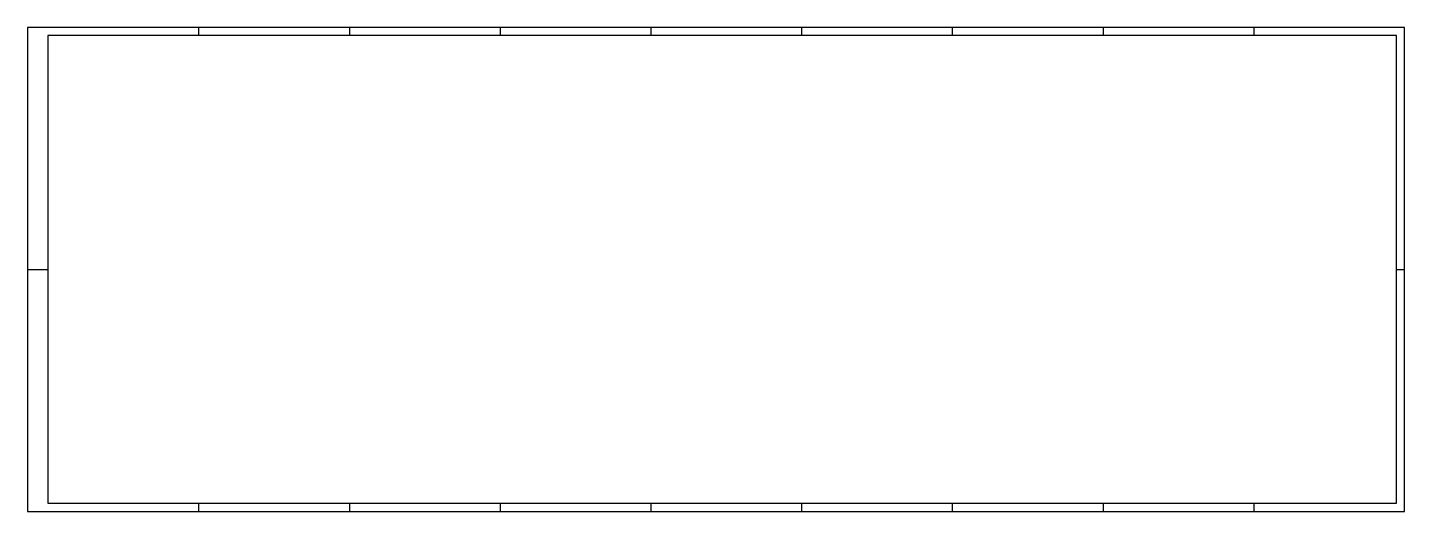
# Model space of a CAD drawing. Header units: millimetres. Extents: x 492 to 661, y -1243 to -1183.
import ezdxf

# ---------------------------------------------------------------- set-up
doc = ezdxf.new("R2010")
doc.units = ezdxf.units.MM
doc.header["$LTSCALE"] = 10
doc.layers.add('FOLHA', color=7, linetype='Continuous')

msp = doc.modelspace()

# ---------------------------------------------------------------- linework, layer by layer
at = {"layer": 'FOLHA'}
for p, q in [((660.59, -1183.15), (491.59, -1183.15)), ((491.59, -1183.15), (491.59, -1242.55)), ((512.59, -1183.15), (512.59, -1184.15)), ((531.09, -1183.15), (531.09, -1184.15)), ((549.59, -1183.15), (549.59, -1184.15)), ((568.09, -1183.15), (568.09, -1184.15)), ((586.59, -1183.15), (586.59, -1184.15)), ((605.09, -1183.15), (605.09, -1184.15)), ((623.59, -1183.15), (623.59, -1184.15)), ((642.09, -1183.15), (642.09, -1184.15)), ((660.59, -1242.55), (660.59, -1183.15)), ((491.59, -1212.85), (494.09, -1212.85)), ((659.59, -1212.85), (660.59, -1212.85)), ((512.59, -1241.55), (512.59, -1242.55)), ((531.09, -1241.55), (531.09, -1242.55)), ((549.59, -1241.55), (549.59, -1242.55)), ((568.09, -1241.55), (568.09, -1242.55)), ((586.59, -1241.55), (586.59, -1242.55)), ((605.09, -1241.55), (605.09, -1242.55)), ((623.59, -1241.55), (623.59, -1242.55)), ((642.09, -1241.55), (642.09, -1242.55)), ((491.59, -1242.55), (660.59, -1242.55))]:
    msp.add_line(p, q, dxfattribs=at)
at = {"layer": 'FOLHA', "color": 6}
for p, q in [((659.59, -1184.15), (494.09, -1184.15)), ((494.09, -1184.15), (494.09, -1241.55)), ((659.59, -1241.55), (659.59, -1184.15)), ((494.09, -1241.55), (659.59, -1241.55))]:
    msp.add_line(p, q, dxfattribs=at)

doc.saveas('drawing.dxf')
